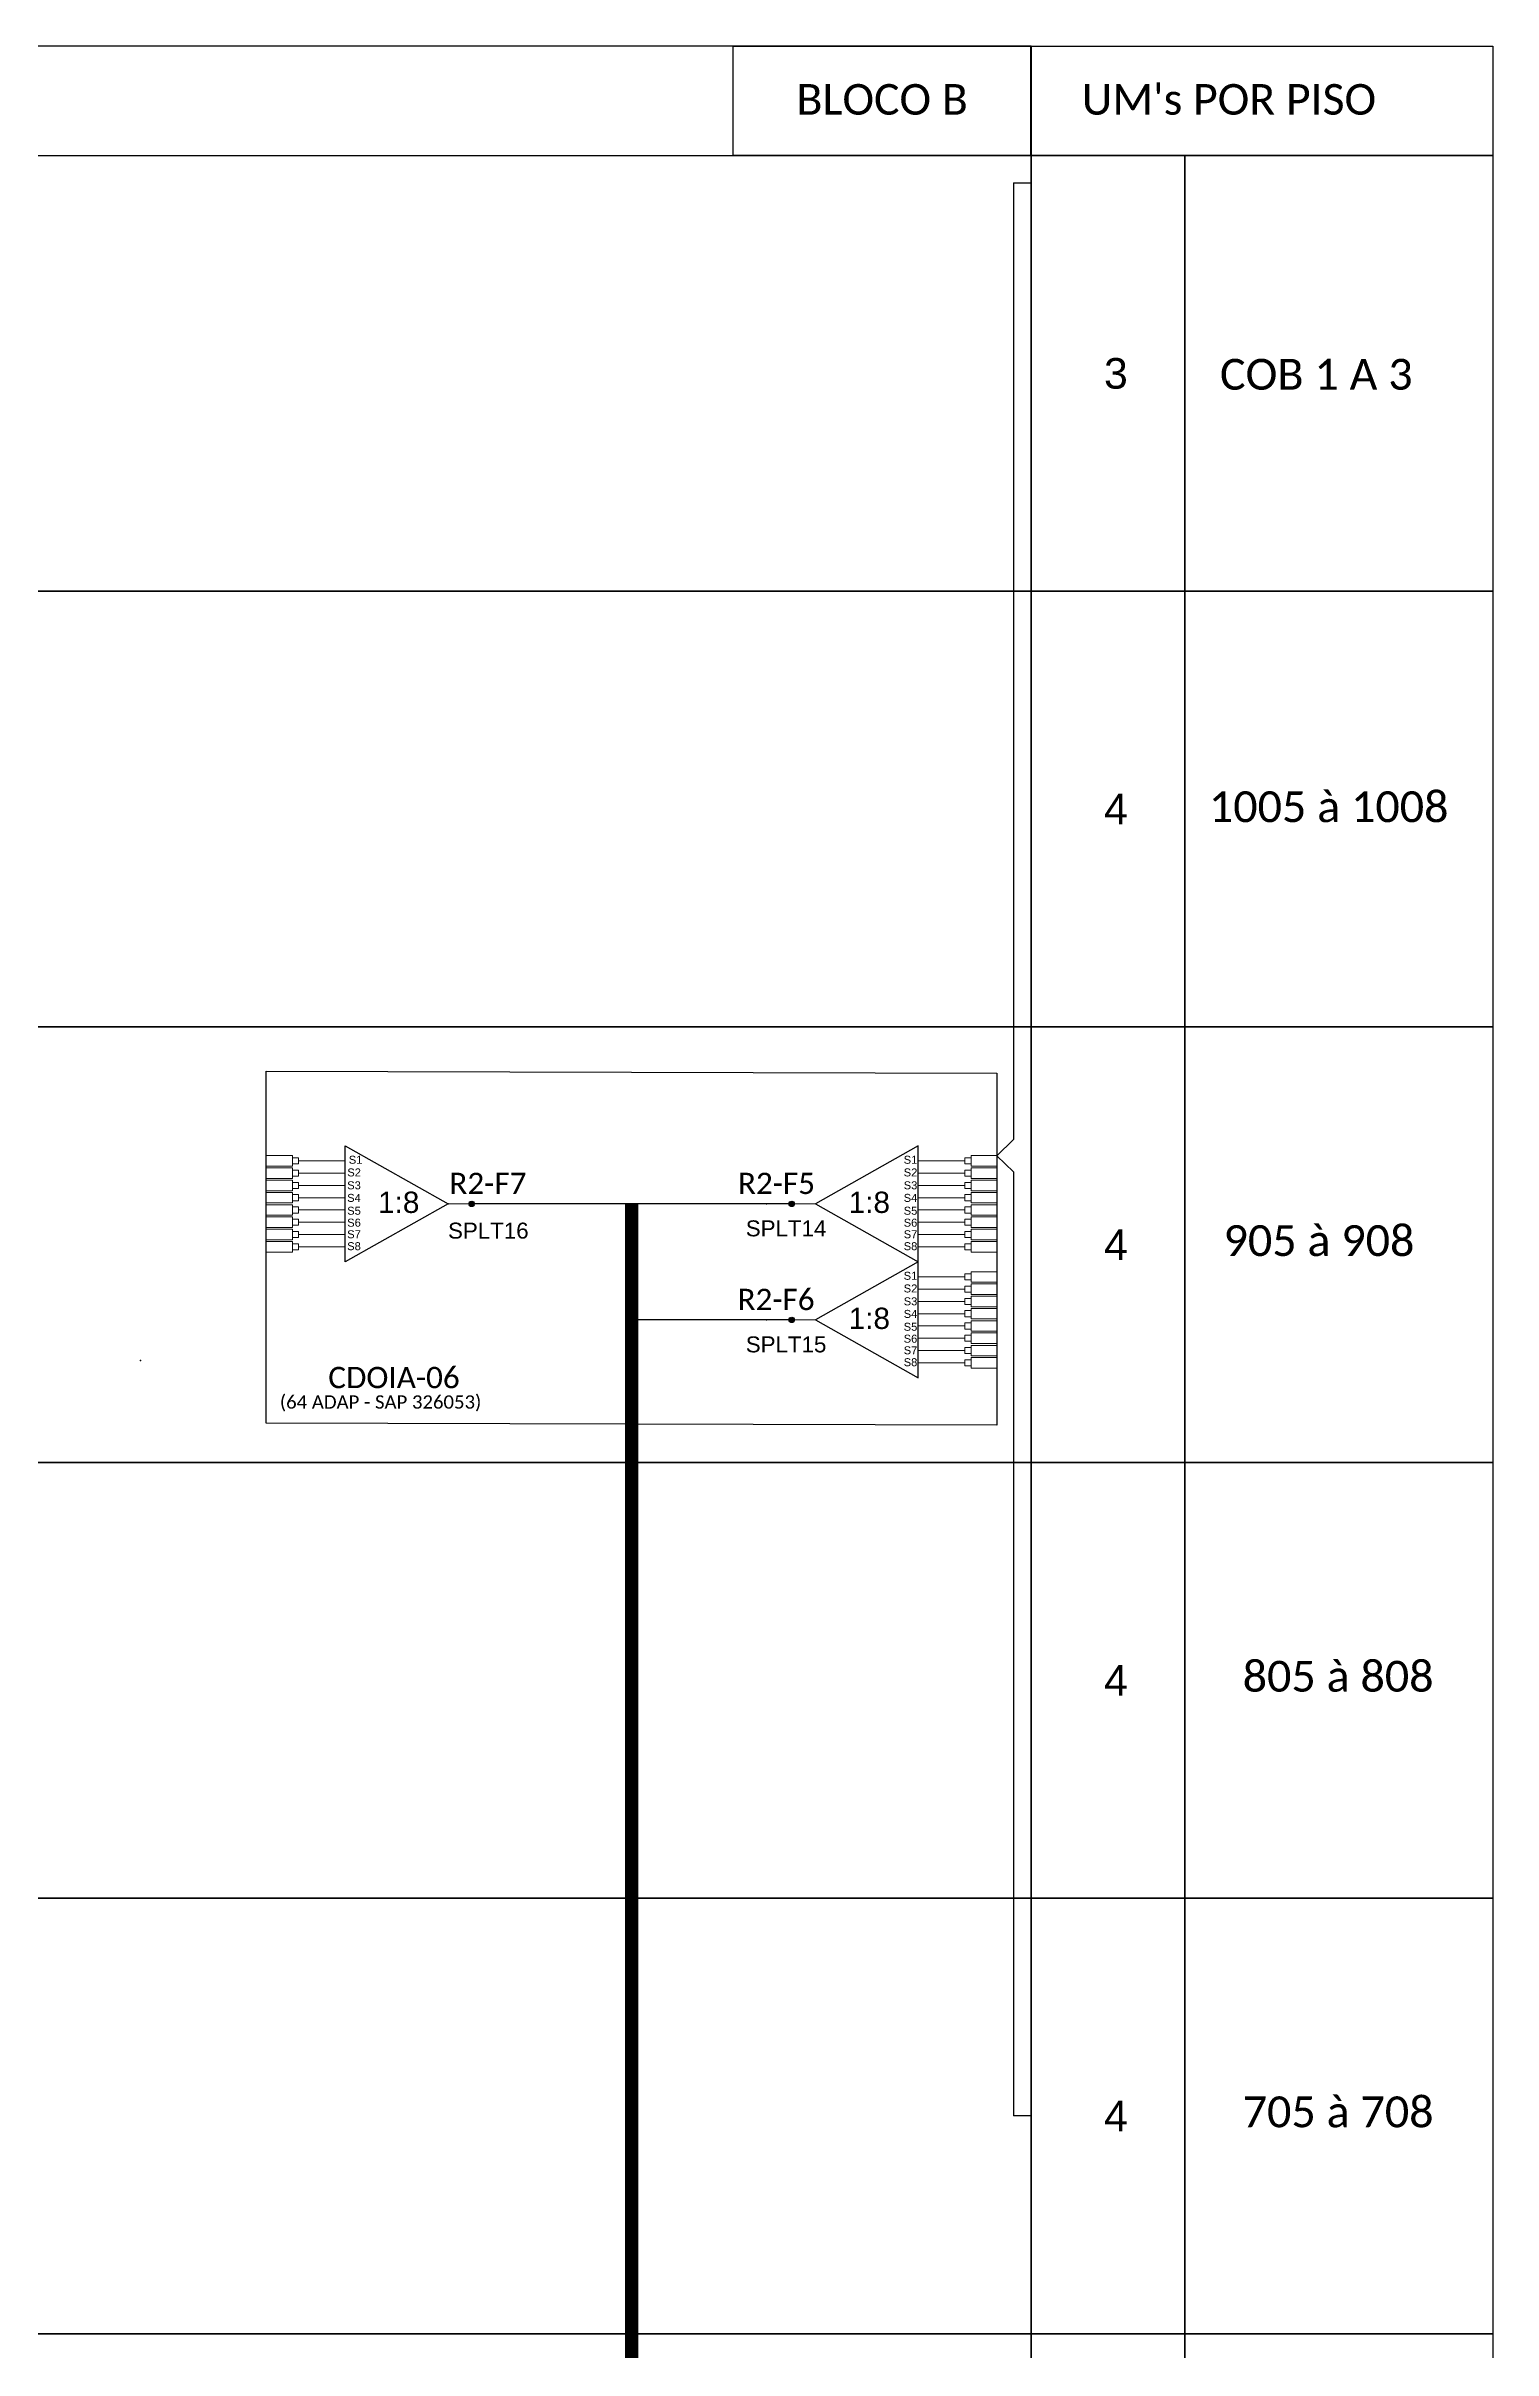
# Model space of a CAD drawing. Header units: inches. Extents: x 1396 to 4186, y -90 to 504.
# Drawn here: x 3034.6 to 3143.3, y 237.4 to 410.5 of the extents above; entities that cross this region are included whole.
import ezdxf
from ezdxf.enums import TextEntityAlignment as Align

# ---------------------------------------------------------------- set-up
doc = ezdxf.new("R2010")
doc.units = ezdxf.units.IN
doc.header["$MEASUREMENT"] = 0
doc.styles.add('ARIAL', font='arial.ttf')
doc.styles.add('WMF-Calibri0', font='calibri.ttf')

# ---------------------------------------------------------------- blocks, each defined once
blk = doc.blocks.new('A$C415C251F')
at = {"color": 3}
blk.add_point((0, 0), dxfattribs=at)
blk = doc.blocks.new('LEG_CDOIA8_C-SPLT_ESQ')
at = {"color": 3, "extrusion": (0, 0, -1), "xscale": -1, "zscale": -1}
blk.add_blockref('A$C415C251F', (0, 0), dxfattribs=at)
at = {"color": 1, "style": 'WMF-Calibri0', "flags": 4}
blk.add_attdef('CDO', (21.44, -2.61), '', height=2, dxfattribs=at)
blk.add_attdef('MODELO', text='', height=1.5, dxfattribs=at).set_placement((22.54, -4.54), align=Align.CENTER)
at = {"style": 'ARIAL', "flags": 4}
blk.add_attdef('SPLITAGEM', text='', height=1.5, dxfattribs=at).set_placement((18.61, -12.59), align=Align.CENTER)
blk = doc.blocks.new('SPLITTER_')
blk.add_point((0, 0))
at = {"style": 'ARIAL', "flags": 4}
blk.add_attdef('SPLT', (0, -3.26), '', height=1.5, dxfattribs=at)
blk = doc.blocks.new('SPLT_1-8_SC-APC_ESQ')
at = {"color": 1}
blk.add_lwpolyline([(7.37, -2.1), (17.04, -7.55), (7.37, -13), (7.37, -2.1)], dxfattribs=at)
at = {"color": 3, "lineweight": 0}
for points in [[(2.41, -3.02), (0, -3.02)], [(2.41, -4), (0, -4)], [(2.41, -4.17), (0, -4.17)], [(2.41, -3.02), (2.41, -4)], [(2.41, -4.17), (2.41, -5.16)], [(2.99, -3.51), (7.37, -3.51)], [(2.41, -5.16), (0, -5.16)], [(2.41, -5.32), (0, -5.32)], [(2.41, -6.31), (0, -6.31)], [(2.41, -6.48), (0, -6.48)], [(2.41, -5.32), (2.41, -6.31)], [(2.41, -6.48), (2.41, -7.46)], [(7.37, -4.66), (2.99, -4.66)], [(7.37, -5.82), (2.99, -5.82)], [(2.41, -7.46), (0, -7.46)], [(2.41, -7.63), (0, -7.63)], [(2.41, -8.62), (0, -8.62)], [(2.41, -7.63), (2.41, -8.62)], [(7.37, -6.97), (2.99, -6.97)], [(7.37, -8.12), (2.99, -8.12)], [(2.41, -8.78), (0, -8.78)], [(2.41, -9.77), (0, -9.77)], [(2.41, -9.94), (0, -9.94)], [(2.41, -8.78), (2.41, -9.77)], [(2.41, -9.94), (2.41, -10.92)], [(7.37, -9.28), (2.99, -9.28)], [(7.37, -10.43), (2.99, -10.43)], [(2.41, -10.92), (0, -10.92)], [(2.41, -11.09), (0, -11.09)], [(2.41, -12.08), (0, -12.08)], [(2.41, -11.09), (2.41, -12.08)], [(7.37, -11.58), (2.99, -11.58)]]:
    blk.add_lwpolyline(points, dxfattribs=at)
for points in [[(2.99, -3.22), (2.41, -3.22), (2.41, -3.8), (2.99, -3.8)], [(2.99, -4.38), (2.41, -4.38), (2.41, -4.95), (2.99, -4.95)], [(2.99, -5.53), (2.41, -5.53), (2.41, -6.1), (2.99, -6.1)], [(2.99, -6.68), (2.41, -6.68), (2.41, -7.26), (2.99, -7.26)], [(2.99, -7.84), (2.41, -7.84), (2.41, -8.41), (2.99, -8.41)], [(2.99, -8.99), (2.41, -8.99), (2.41, -9.56), (2.99, -9.56)], [(2.99, -10.14), (2.41, -10.14), (2.41, -10.72), (2.99, -10.72)], [(2.99, -11.3), (2.41, -11.3), (2.41, -11.87), (2.99, -11.87)]]:
    blk.add_lwpolyline(points, close=True, dxfattribs=at)
at = {"color": 1, "lineweight": 0}
blk.add_lwpolyline([(17.04, -7.55), (19.26, -7.55)], dxfattribs=at)
at = {"color": 1, "style": 'ARIAL'}
for s, height, p in [('S2', 0.75, (7.56, -4.97)), ('S1', 0.75, (7.7, -3.78)), ('S3', 0.75, (7.55, -6.18)), ('1:8', 2, (10.45, -8.4)), ('S5', 0.75, (7.55, -8.57)), ('S4', 0.75, (7.55, -7.36)), ('S6', 0.75, (7.55, -9.69)), ('S7', 0.75, (7.55, -10.78)), ('S8', 0.75, (7.55, -11.9))]:
    blk.add_text(s, height=height, dxfattribs=at).set_placement(p)
blk = doc.blocks.new('SPLT_1-8_SC-APC')
at = {"color": 1}
blk.add_lwpolyline([(-7.37, -2.1), (-17.04, -7.55), (-7.37, -13), (-7.37, -2.1)], dxfattribs=at)
at = {"color": 3, "lineweight": 0}
for points in [[(-2.99, -3.51), (-7.37, -3.51)], [(-2.41, -3.02), (-2.41, -4)], [(-2.41, -3.02), (0, -3.02)], [(-2.41, -4), (0, -4)], [(-2.41, -4.17), (-2.41, -5.16)], [(-2.41, -4.17), (0, -4.17)], [(-7.37, -4.66), (-2.99, -4.66)], [(-7.37, -5.82), (-2.99, -5.82)], [(-2.41, -5.16), (0, -5.16)], [(-2.41, -5.32), (-2.41, -6.31)], [(-2.41, -5.32), (0, -5.32)], [(-2.41, -6.31), (0, -6.31)], [(-2.41, -6.48), (-2.41, -7.46)], [(-2.41, -6.48), (0, -6.48)], [(-7.37, -6.97), (-2.99, -6.97)], [(-7.37, -8.12), (-2.99, -8.12)], [(-2.41, -7.46), (0, -7.46)], [(-2.41, -7.63), (-2.41, -8.62)], [(-2.41, -7.63), (0, -7.63)], [(-2.41, -8.62), (0, -8.62)], [(-7.37, -9.28), (-2.99, -9.28)], [(-7.37, -10.43), (-2.99, -10.43)], [(-2.41, -8.78), (-2.41, -9.77)], [(-2.41, -8.78), (0, -8.78)], [(-2.41, -9.77), (0, -9.77)], [(-2.41, -9.94), (-2.41, -10.92)], [(-2.41, -9.94), (0, -9.94)], [(-7.37, -11.58), (-2.99, -11.58)], [(-2.41, -10.92), (0, -10.92)], [(-2.41, -11.09), (-2.41, -12.08)], [(-2.41, -11.09), (0, -11.09)], [(-2.41, -12.08), (0, -12.08)]]:
    blk.add_lwpolyline(points, dxfattribs=at)
for points in [[(-2.99, -3.22), (-2.41, -3.22), (-2.41, -3.8), (-2.99, -3.8)], [(-2.99, -4.38), (-2.41, -4.38), (-2.41, -4.95), (-2.99, -4.95)], [(-2.99, -5.53), (-2.41, -5.53), (-2.41, -6.1), (-2.99, -6.1)], [(-2.99, -6.68), (-2.41, -6.68), (-2.41, -7.26), (-2.99, -7.26)], [(-2.99, -7.84), (-2.41, -7.84), (-2.41, -8.41), (-2.99, -8.41)], [(-2.99, -8.99), (-2.41, -8.99), (-2.41, -9.56), (-2.99, -9.56)], [(-2.99, -10.14), (-2.41, -10.14), (-2.41, -10.72), (-2.99, -10.72)], [(-2.99, -11.3), (-2.41, -11.3), (-2.41, -11.87), (-2.99, -11.87)]]:
    blk.add_lwpolyline(points, close=True, dxfattribs=at)
at = {"color": 1, "lineweight": 0}
blk.add_lwpolyline([(-17.04, -7.55), (-19.26, -7.55)], dxfattribs=at)
at = {"color": 1, "style": 'ARIAL'}
for s, height, p in [('S1', 0.75, (-8.74, -3.78)), ('S2', 0.75, (-8.74, -4.97)), ('1:8', 2, (-13.91, -8.4)), ('S3', 0.75, (-8.74, -6.18)), ('S4', 0.75, (-8.74, -7.36)), ('S5', 0.75, (-8.74, -8.57)), ('S6', 0.75, (-8.74, -9.69)), ('S7', 0.75, (-8.74, -10.78)), ('S8', 0.75, (-8.74, -11.9))]:
    blk.add_text(s, height=height, dxfattribs=at).set_placement(p)

msp = doc.modelspace()

# ---------------------------------------------------------------- hatches: boundary and pattern name
h = msp.add_hatch(color=3)
h.dxf.hatch_style = 1
edge = h.paths.add_edge_path()
edge.add_arc((3066.56, 323.49), 0.205, 0, 360)
h = msp.add_hatch(color=3)
h.dxf.hatch_style = 1
edge = h.paths.add_edge_path()
edge.add_arc((3090.62, 323.49), 0.205, 0, 360)
h = msp.add_hatch(color=3)
h.dxf.hatch_style = 1
edge = h.paths.add_edge_path()
edge.add_arc((3090.62, 314.77), 0.205, 0, 360)

# ---------------------------------------------------------------- linework, layer by layer
at = {"color": 6}
for p, q in [((3078.59, 323.49), (3066.56, 323.49)), ((3090.62, 323.49), (3078.59, 323.49)), ((3090.62, 314.77), (3078.59, 314.77))]:
    msp.add_line(p, q, dxfattribs=at)
for points in [[(2879.58, 402.28), (3108.6, 402.28), (3108.6, 410.51), (2879.58, 410.51), (2879.58, 410.51), (2879.58, 406.39)], [(3108.58, 402.28), (3108.58, 410.51)]]:
    msp.add_lwpolyline(points)
for points in [[(3086.2, 410.51), (3108.6, 410.51), (3108.6, 402.28), (3086.2, 402.28)], [(3108.6, 410.51), (3143.32, 410.51), (3143.32, 402.28), (3108.6, 402.28)], [(2879.58, 402.28), (3108.6, 402.28), (3108.6, 369.54), (2879.58, 369.54)], [(3108.6, 402.28), (3120.17, 402.28), (3120.17, 369.54), (3108.6, 369.54)], [(3120.17, 402.28), (3143.32, 402.28), (3143.32, 369.54), (3120.17, 369.54)], [(2879.58, 369.54), (3108.6, 369.54), (3108.6, 336.79), (2879.58, 336.79)], [(3108.6, 369.54), (3120.17, 369.54), (3120.17, 336.79), (3108.6, 336.79)], [(3120.17, 369.54), (3143.32, 369.54), (3143.32, 336.79), (3120.17, 336.79)], [(2879.58, 336.79), (3108.6, 336.79), (3108.6, 304.05), (2879.58, 304.05)], [(3108.6, 336.79), (3120.17, 336.79), (3120.17, 304.05), (3108.6, 304.05)], [(3120.17, 336.79), (3143.32, 336.79), (3143.32, 304.05), (3120.17, 304.05)], [(2879.58, 304.05), (3108.6, 304.05), (3108.6, 271.31), (2879.58, 271.31)], [(3108.6, 304.05), (3120.17, 304.05), (3120.17, 271.31), (3108.6, 271.31)], [(3120.17, 304.05), (3143.32, 304.05), (3143.32, 271.31), (3120.17, 271.31)], [(2879.58, 271.31), (3108.6, 271.31), (3108.6, 238.56), (2879.58, 238.56)], [(3108.6, 271.31), (3120.17, 271.31), (3120.17, 238.56), (3108.6, 238.56)], [(3120.17, 271.31), (3143.32, 271.31), (3143.32, 238.56), (3120.17, 238.56)], [(2879.58, 238.56), (3108.6, 238.56), (3108.6, 205.82), (2879.58, 205.82)], [(3108.6, 238.56), (3120.17, 238.56), (3120.17, 205.82), (3108.6, 205.82)], [(3120.17, 238.56), (3143.32, 238.56), (3143.32, 205.82), (3120.17, 205.82)]]:
    msp.add_lwpolyline(points, close=True)
at = {"color": 3}
for points in [[(3107.28, 400.24), (3108.6, 400.24)], [(3107.28, 400.24), (3107.28, 396.1)], [(3107.28, 396.1), (3107.28, 328.32)], [(3107.28, 328.32), (3106.02, 327.11), (3107.28, 325.91), (3107.28, 325.91)], [(3107.28, 325.91), (3107.28, 320.42)], [(3107.28, 320.42), (3107.28, 293.16)], [(3107.28, 293.16), (3107.28, 254.94)], [(3108.6, 254.94), (3107.28, 254.94)]]:
    msp.add_lwpolyline(points, dxfattribs=at)
at = {"color": 1}
msp.add_lwpolyline([(3051.12, 333.46), (3106.02, 333.31), (3106.02, 306.85), (3051.12, 307.01)], close=True, dxfattribs=at)
at = {"color": 6, "const_width": 1}
msp.add_lwpolyline([(3078.59, 31.64), (3078.59, 323.49)], dxfattribs=at)
at = {"color": 3}
for centre in [(3066.56, 323.49), (3090.62, 323.49), (3090.62, 314.77)]:
    msp.add_circle(centre, 0.205, dxfattribs=at)

# ---------------------------------------------------------------- block references
at = {"xscale": 0.8000000000465661, "yscale": 0.7999999999883585, "zscale": 0.8}
msp.add_blockref('SPLT_1-8_SC-APC_ESQ', (3051.16, 329.53), dxfattribs=at)
at = {"color": 3, "xscale": 0.8000000000465661, "yscale": 0.7999999999883585, "zscale": 0.8}
for p in [(3106.02, 329.53), (3106.02, 320.81)]:
    msp.add_blockref('SPLT_1-8_SC-APC', p, dxfattribs=at)
ref = msp.add_blockref('SPLITTER_', (3064.78, 323.49), dxfattribs=dict(xscale=0.8000000000465661, yscale=0.7999999999883585, zscale=0.8))
ref.add_attrib('SPLT', 'SPLT16', (3064.78, 320.88), dxfattribs={"height": 1.2, "style": 'ARIAL'})
ref = msp.add_blockref('SPLITTER_', (3088.71, 323.49), dxfattribs=dict(xscale=0.8000000000465661, yscale=0.7999999999883585, zscale=0.8))
ref.add_attrib('SPLT', 'SPLT14', (3087.16, 321.05), dxfattribs={"height": 1.2, "style": 'ARIAL'})
ref = msp.add_blockref('SPLITTER_', (3088.71, 314.77), dxfattribs=dict(xscale=0.8000000000465661, yscale=0.7999999999883585, zscale=0.8))
ref.add_attrib('SPLT', 'SPLT15', (3087.16, 312.33), dxfattribs={"height": 1.2, "style": 'ARIAL'})
at = {"color": 3}
ref = msp.add_blockref('LEG_CDOIA8_C-SPLT_ESQ', (3041.67, 311.73), dxfattribs=dict(at, xscale=0.8000000000465661, yscale=0.7999999999883585, zscale=0.8))
ref.add_attrib('CDO', 'CDOIA-06', (3055.78, 309.64), dxfattribs={"color": 1, "height": 1.6, "style": 'WMF-Calibri0'})
ref.add_attrib('MODELO', '(64 ADAP - SAP 326053)', dxfattribs={"color": 1, "height": 1, "style": 'WMF-Calibri0'}).set_placement((3059.71, 308.1), align=Align.CENTER)

# ---------------------------------------------------------------- texts
at = {"color": 0, "style": 'WMF-Calibri0'}
for s, p in [('BLOCO B', (3090.97, 405.35)), ("UM's POR PISO", (3112.41, 405.35))]:
    msp.add_text(s, height=2.3, dxfattribs=at).set_placement(p)
at = {"style": 'WMF-Calibri0'}
for s, p in [('COB 1 A 3', (3122.8, 384.68)), ('1005 à 1008', (3121.97, 352.18)), ('905 à 908', (3123.07, 319.57)), ('805 à 808', (3124.51, 286.83)), ('705 à 708', (3124.51, 254.09))]:
    msp.add_text(s, height=2.317, dxfattribs=at).set_placement(p)
at = {"color": 6, "style": 'WMF-Calibri0'}
for s, p in [('R2-F7', (3064.88, 324.23)), ('R2-F5', (3086.57, 324.23)), ('R2-F6', (3086.54, 315.51))]:
    msp.add_text(s, height=1.6, dxfattribs=at).set_placement(p)
at = {"style": 'ARIAL', "flags": 12}
for tag, p in [('3', (3114.98, 385.91)), ('4', (3114.98, 353.17)), ('4', (3114.98, 320.42)), ('4', (3114.98, 287.68)), ('4', (3114.98, 254.94))]:
    msp.add_attdef(tag, text='XX', height=2.3, dxfattribs=at).set_placement(p, align=Align.MIDDLE_CENTER)

doc.saveas('drawing.dxf')
